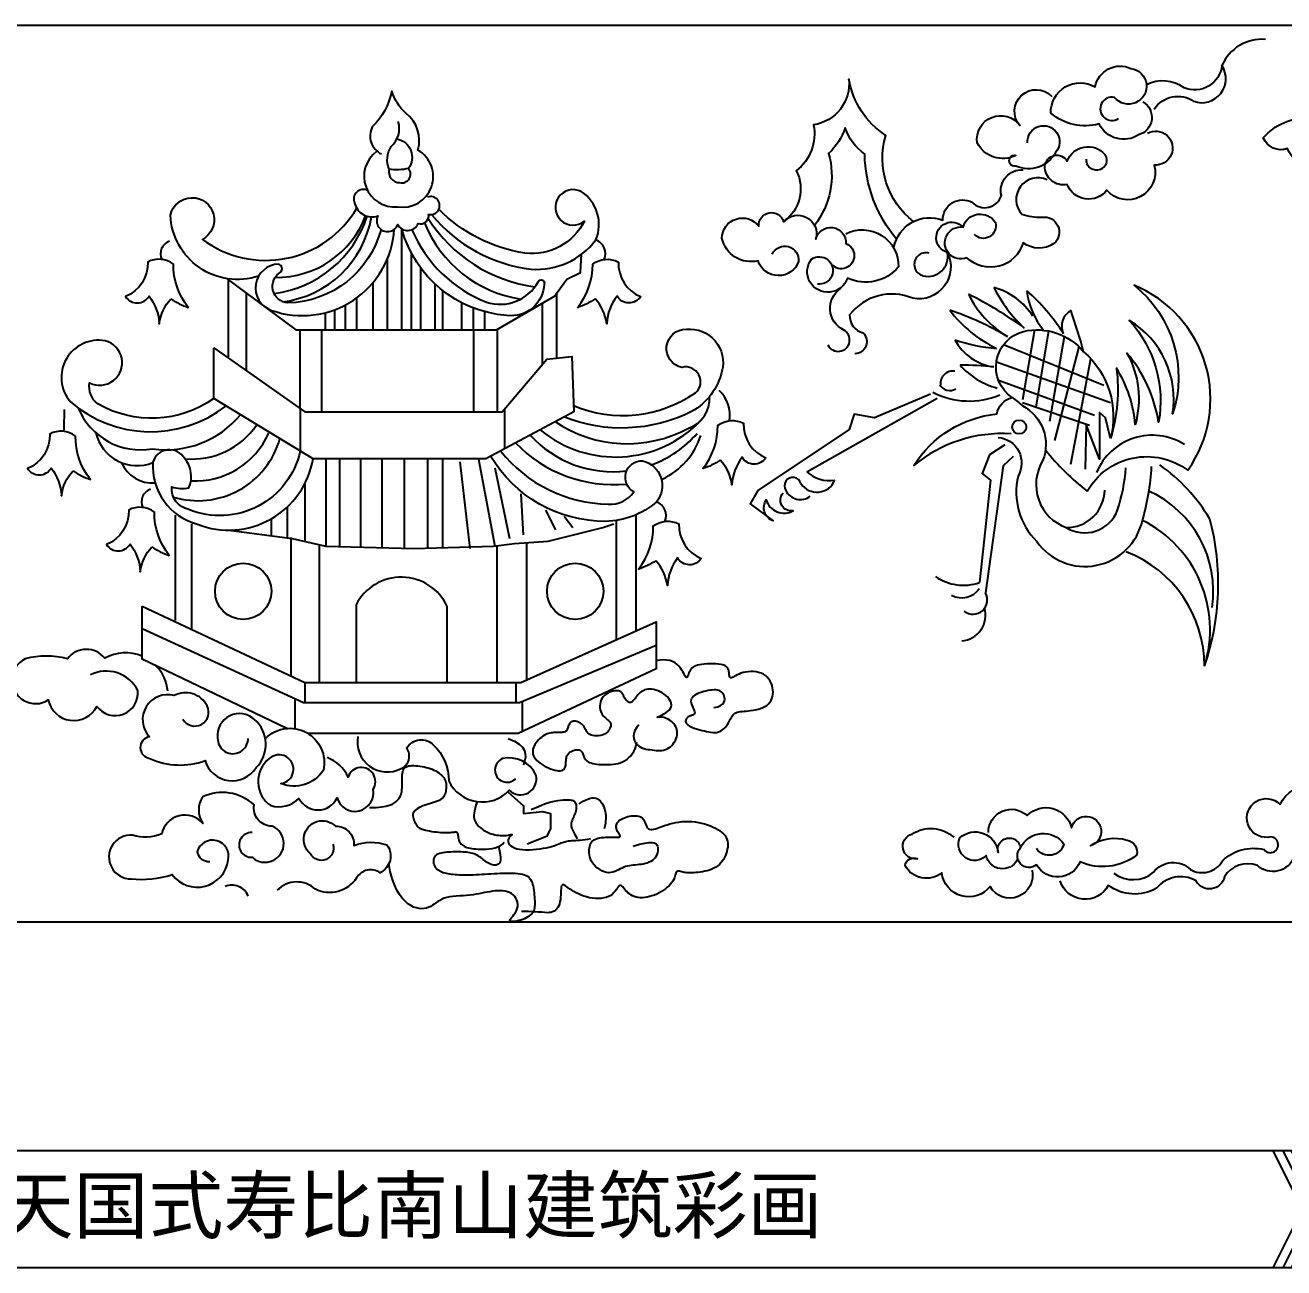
# Model space of a CAD drawing. Extents: x -66030 to 95157, y -13132 to 45879.
# Drawn here: x -41014 to -40312, y 3972 to 4664 of the extents above; entities that cross this region are included whole.
import ezdxf

# ---------------------------------------------------------------- set-up
doc = ezdxf.new("R2010")
doc.units = 0
doc.header["$LTSCALE"] = 100
doc.header["$MEASUREMENT"] = 0
for name, color, linetype in [('3', 11, 'CONTINUOUS'), ('4', 121, 'CONTINUOUS'), ('BH', 21, 'CONTINUOUS'), ('TEXT', 105, 'CONTINUOUS')]:
    doc.layers.add(name, color=color, linetype=linetype)
doc.styles.add('HZ', font='simhei.ttf')

# ---------------------------------------------------------------- blocks, each defined once
blk = doc.blocks.new('A$C08F46242')
at = {"layer": '3'}
for points in [[(1701.25, 457.26, -0.660306), (1698.83, 438.87, -0.448506), (1676.78, 444.94, -0.248866), (1649.88, 451, -0.587763), (1674.62, 465.67, -0.485092), (1694.56, 475.91, -1.477099), (1685.4, 459.75, 1.504826), (1687.55, 447.9)], [(1707.5, 453.28, -0.417176), (1729.6, 457.59, 0.720803), (1745.24, 477.52, -0.501926), (1724.21, 465.13, 0.27877), (1703.19, 466.75)], [(1273.96, 429.57, 0.759131), (1285.71, 398.75, 0.83264), (1297.06, 430.38, 0.30973), (1290.35, 450.91, -0.128093), (1282.41, 463.31, -0.157504), (1271.56, 443.27, 0.41639), (1276.69, 428.22)], [(1573.32, 390.54, -0.308227), (1557.83, 438.56, -0.207538), (1537.31, 469.94, -0.397559), (1517.63, 444.42, -0.28208), (1508, 418.89, -0.371867), (1500.88, 390.44)], [(1636.88, 434.43, -1.500004), (1652.51, 429.05, -0.401829), (1630.41, 421.51, -1.277829), (1630.41, 427.43, -0.413965), (1608.85, 434.43, -0.783846), (1632.57, 444.13, -0.977283), (1650.36, 460.29)], [(1285.38, 436.65, -0.5462), (1291.79, 420.16, -0.100022), (1280.98, 419.68, -0.247329), (1282.17, 432.34, 0.291744), (1286.07, 446.24, 0.291744)], [(1563.86, 380.72, -0.171591), (1546.11, 428.1, -0.151559), (1535.22, 442.74, -0.125234), (1526.01, 428.52, -0.24036), (1518.11, 388.42)], [(1703.73, 439.82, -1.341893), (1707.5, 422.04, -0.801173), (1681.09, 408.04, -0.583165), (1658.98, 411.27, -0.488975), (1646.58, 421.51, -0.730888), (1658.98, 424.2, -0.568633), (1680.01, 427.97, -1.418648), (1669.77, 425.28)], [(1280.99, 419.74, 0.478922), (1286.86, 412.23, 0.725409), (1291.79, 420.16, 0.725409)], [(1562.44, 376.22, -0.468492), (1589.66, 391.28, -0.569619), (1605.99, 401.32, 0.575693), (1622.32, 405.09, -0.510235), (1634.47, 419.31)], [(1647.87, 413.87, 0.811937), (1633.63, 394.63, 0.086237), (1644.93, 392.95, -0.754248), (1651.64, 378.31, -0.321757), (1634.47, 378.73, -0.561501), (1603.06, 370.36, -1.298432), (1600.97, 387.51, -0.64728), (1618.97, 390.02, -0.780616), (1607.25, 383.33)], [(1268.95, 407.88, 0.71036), (1261.77, 400.98, 0.454714), (1274.75, 393.72, 1.059424), (1285.8, 388.88, 0.633243), (1297.17, 389.44, 0.545838), (1303.02, 394.52, 1.332091), (1302.44, 404.18)], [(1304.68, 394.43, 0.193785), (1360.23, 363.99, 0.253069), (1396.25, 380.31, 0.362994), (1388.07, 407.25, 1.859672), (1389.85, 390.84, -0.320271), (1356.72, 372.97, -0.161564), (1308.73, 397.37)], [(1208.23, 360.08, -0.496605), (1159.09, 394.09, -1.572574), (1176.89, 380.6, 0.446507), (1262.95, 397.97)], [(1494.6, 372.45, -0.845819), (1509.26, 368.27, -0.711962), (1486.65, 368.69, -0.425402), (1466.55, 381.24, -0.719336), (1487.06, 387.93, -0.906031), (1500.88, 390.44, -0.801729), (1518.89, 380.82, -0.908732), (1535.64, 378.31, -1.2578), (1527.68, 366.59)], [(1276.46, 386.19, -0.33373), (1224.6, 345.2, -0.744333), (1220.67, 362.46, 0.517798), (1219.51, 366.77, 0.841241), (1215.46, 341.06, 0.498103), (1283.82, 386.2, 0.487068)], [(1293.74, 386.02, 0.203505), (1335.25, 345.64, 0.360221), (1364.1, 356.96, -0.977493), (1367.44, 355.67, -0.443985), (1346.58, 338.24, -0.318563), (1288.05, 386.48)], [(1535.64, 383.75, -0.566456), (1564.95, 365.34, -0.343241), (1536.48, 359.06, -1.178204), (1516.38, 369.52, -1.473079), (1519.73, 355.72)], [(1582.12, 372.87, 1.034158), (1578.77, 360.32, 0.55728), (1592.17, 373.29, -1.29943), (1600.97, 387.51, -1.29943)], [(1592.17, 373.29, -0.622294), (1572.91, 347.77, 0.341134), (1537.73, 338.56, 0.374345), (1545.27, 328.52, -0.652726), (1540.66, 316.8)], [(1525.59, 321.82, 1.378344), (1534.38, 330.19, -0.583256), (1532.71, 353.2, -0.583256)], [(1670.13, 240.23, -0.44849), (1726.29, 251.97, 0.482547), (1696.26, 355.06, -0.314662), (1717.8, 283.29, 0.304011), (1693.64, 335.49, -0.234997), (1709.97, 278.72, 0.136727), (1692.34, 317.22, -0.197857), (1696.91, 277.42, 0.121798), (1686.46, 308.74, -0.107053), (1683.19, 269.59, -0.107053)], [(1383.75, 287.96, 0.255048), (1451.76, 295.06, 0.795426), (1444.35, 309.27, -0.927127), (1446.68, 330.49, -0.522833), (1466.52, 307.21, -0.213797), (1449.6, 284.67, -0.213826), (1378.43, 281.64, -0.213826)], [(1628.34, 292.43, -0.6434), (1634.63, 329.3, -0.282525), (1668.12, 317.99, -0.285305), (1683.19, 269.59)], [(1183.2, 291.85, -0.289646), (1118.57, 288.87, -0.269679), (1113.96, 300.63, 1.113152), (1122.66, 324.12, 0.70144), (1103.24, 290.18, 0.357931), (1190, 287.74, 0.35259)], [(1373.52, 279.02, 0.279201), (1447.81, 275.31, 0.341813), (1459.67, 293.11)], [(1582.74, 294.43), (1551.61, 281.23), (1540.29, 283.11), (1537.46, 274.63), (1486.51, 240.7), (1482.27, 233.16), (1495, 223.73, -0.47577), (1491.23, 235.51, 0.49027), (1506.32, 229.39, -0.720953), (1500.66, 239.28)], [(1627.69, 272.2, 0.191902), (1573.49, 254.58, -0.231326), (1619.85, 283.29, -0.310536), (1628.34, 292.43, -0.015616), (1634.22, 287.86, -0.382306), (1645.32, 257.19, 0.470228), (1658.38, 220, 0.473738), (1687.11, 229.79, 0.063702), (1691.68, 253.28)], [(1620.51, 270.24, -0.551413), (1631.61, 248.71, 0.257754), (1642.06, 212.17, 0.649624), (1700.96, 223.98, 0.056187), (1706.05, 253.93)], [(1231.43, 262.67, -0.466288), (1169.26, 230.09, -0.380775), (1159.81, 242.66, 0.108293), (1169.35, 242.04, 0.290141), (1166.83, 258.68, 0.648966), (1149.3, 256.49, 0.360207), (1174.17, 221.85, 0.477472), (1238.56, 258.35)], [(1343.03, 262.71, 0.223246), (1403.18, 233.05, 0.262853), (1417.47, 239.82, -0.792452), (1422.31, 257.23, -0.549662), (1430.04, 234.33, -0.177236), (1401.77, 223.44, -0.265825), (1337.56, 259.78)], [(1313.36, 133.58), (1313.36, 176, 0.623502), (1262.56, 176.98), (1262.56, 133.58)], [(1143.24, 148.32, 0.232244), (1122.47, 147.15, 0.488276), (1101.64, 146.83, 0.134872), (1078.12, 146.79, 1.059982), (1090.97, 123.92, 0.706102), (1118.04, 120.31, 0.759942), (1140.89, 129.12, 0.416046), (1114.43, 137.86)], [(1157.55, 128.75, 0.170993), (1151.01, 143, 0.170993)], [(1165.93, 113.2, 0.968865), (1179.57, 120.6, 0.418196), (1161.22, 126.35, 0.756933), (1147.33, 103.38, 0.864046), (1147.63, 91.34, 0.198565), (1178.39, 90.08, 0.641744), (1206.86, 86.16, 0.434341), (1205.97, 112.98, 0.695683), (1185.38, 102.78, 1.018341), (1202.41, 102.48)], [(1212.07, 102.48, -0.750775), (1244.36, 84.76, -0.358299), (1220.65, 77.29, 1.370183), (1214.15, 91.18, 0.50562), (1214.95, 65.03, 0.278225), (1230.74, 69.04, 0.623756), (1251.98, 69.35, 0.963287), (1272, 74.08, 1.14654), (1258.11, 80.93, 0.199421), (1246.41, 91.77)], [(1263.57, 103.56, 0.626551), (1287.69, 85.63, 0.481851), (1290.76, 97.09, -0.486746), (1305.74, 98.79, -0.206439), (1314.23, 78.87, 0.529702), (1347.98, 73.54, 0.754294), (1362.85, 82.09, 0.354433), (1344.17, 91.18, 1.210864), (1351.56, 79.97)], [(1204.56, 49.96, 1.06572), (1204.72, 36.21, 1.195396), (1215.8, 53.55, -0.463527), (1205.7, 65.38, 0.307596), (1176.91, 69.82, 0.301064), (1177.2, 54.96, 0.63582), (1154.25, 49.19, -0.177694), (1137.87, 48.53, 1.041205), (1137.11, 24.14, 0.098398), (1160.02, 26.54, 0.67287), (1191.26, 34.59, 0.986773), (1173.92, 39.21, 0.379858), (1180.95, 33.88)], [(1685.09, 27.35, 0.350492), (1707.18, 27.87, -0.446069), (1727.7, 29.45, 0.420855), (1745.58, 34.18, -0.260547), (1768.73, 40.49, 1.952751), (1770.83, 47.32, -1.564906), (1777.67, 65.71, -0.664494), (1811.86, 64.14, -0.308029), (1822.38, 63.09, -1.915135), (1827.64, 42.59, -0.539545), (1803.45, 37.86, -0.909338), (1785.56, 36.28, -0.517901), (1765.04, 31.55, 0.369686), (1746.63, 25.24, -0.703875), (1730.85, 23.14, 0.362889), (1708.76, 18.94, -0.294006), (1681.93, 20.51, -0.66737), (1655.1, 23.14)], [(1615.12, 49.95, -0.671249), (1636.69, 59.41, -0.595504), (1661.41, 52.57, -1.737934), (1671.93, 42.59, -0.23347), (1692.45, 45.74, -0.439857), (1697.71, 37.33, -0.270807), (1666.15, 33.65, -0.630197), (1641.95, 32.08, -0.945942), (1633.01, 41.54, -0.566711), (1657.21, 43.64, -0.642357), (1641.95, 41.01)], [(1249.63, 43.53, -0.939957), (1237.06, 38.28, -1.039763), (1251.06, 53.56, -0.450178), (1261.37, 42.74, -0.183105), (1279.78, 43.08, -0.467095), (1276.01, 27.62, 0.433517), (1262.79, 24.69, -0.37929), (1239.91, 18.38, 0.406325), (1218.51, 17.8)], [(1639.42, 29.09, -0.865817), (1616.01, 19.85, -0.665487), (1589.07, 27.52, -0.471114), (1568.62, 31.64, -0.484347), (1575.5, 35.38, -0.947744), (1572.55, 49.13, -0.342562), (1595.76, 47.36)], [(1631.16, 34.59, -0.688282), (1613.85, 37.15, -0.829356), (1599.1, 46.97, -0.615796), (1620.54, 38.91, -1.055778), (1633.01, 41.54)]]:
    blk.add_lwpolyline(points, format="xyb", dxfattribs=at)
for points in [[(1818.48, 435.87, -0.778131), (1798.53, 446.17, -0.350487), (1830.79, 446.17, -0.51655), (1854.73, 430.23, -0.422416), (1828.46, 425.57, -0.544313), (1809.51, 424.58, -0.525796), (1781.91, 431.22, -0.396465), (1768.27, 437.2, -0.473175)], [(1159.36, 347.48, 0.071565), (1169.03, 342.72, -0.172203), (1160.73, 366.86, 0.288692), (1146.4, 367.98, -0.312672), (1134.02, 348.72, 0.557242), (1147.17, 349.01, -0.153322), (1152.87, 333.61, -0.154034)], [(1395.83, 347.48, -0.071565), (1386.16, 342.72, 0.172203), (1394.47, 366.86, -0.288692), (1408.79, 367.98, 0.312672), (1421.18, 348.72, -0.557242), (1408.03, 349.01, 0.153322), (1402.32, 333.61, 0.154034)], [(1104.78, 251.63, 0.071565), (1114.44, 246.86, -0.172203), (1106.14, 271, 0.288692), (1091.81, 272.12, -0.312672), (1079.43, 252.87, 0.557242), (1092.58, 253.15, -0.153322), (1098.29, 237.75, -0.154034)], [(1465.61, 257.6, -0.071565), (1455.94, 252.84, 0.172203), (1464.24, 276.98, -0.288692), (1478.57, 278.1, 0.312672), (1490.95, 258.85, -0.557242), (1477.8, 259.13, 0.153322), (1472.1, 243.73, 0.154034)], [(1148.76, 209.26, 0.071565), (1158.43, 204.5, -0.172203), (1150.13, 228.63, 0.288692), (1135.8, 229.75, -0.312672), (1123.42, 210.5, 0.557242), (1136.57, 210.79, -0.153322), (1142.27, 195.39, -0.154034)], [(1429.63, 201.5, -0.071565), (1419.96, 196.74, 0.172203), (1428.26, 220.87, -0.288692), (1442.59, 221.99, 0.312672), (1454.97, 202.74, -0.557242), (1441.82, 203.03, 0.153322), (1436.12, 187.63, 0.154034)]]:
    blk.add_lwpolyline(points, format="xyb", close=True, dxfattribs=at)
for points in [[(1288.05, 330.28), (1288.05, 386.48)], [(1190.15, 358.99), (1229, 330.28), (1340.76, 330.28), (1373.23, 348.89), (1380.15, 358.46), (1387.6, 362.18), (1388.28, 372.34)], [(1293.37, 330.28), (1293.37, 372.98)], [(1280.07, 330.28), (1280.07, 369.91)], [(1191.21, 358.2), (1191.21, 314.64)], [(1298.7, 330.28), (1298.7, 364.55)], [(1272.08, 330.28), (1272.08, 356.64)], [(1306.68, 330.28), (1306.68, 355.63)], [(1310.94, 330.28), (1310.94, 351.99)], [(1201.32, 350.48), (1201.32, 307.42)], [(1256.65, 330.28), (1256.65, 344.09)], [(1263.04, 330.28), (1263.04, 348.11)], [(1321.58, 330.28), (1321.58, 345.21)], [(1366.31, 344.64), (1366.31, 311.14)], [(1374.29, 350.48), (1374.29, 314.41)], [(1245.47, 330.28), (1245.47, 339.75)], [(1250.8, 330.28), (1250.8, 341.44)], [(1327.97, 330.28), (1327.97, 342.38)], [(1334.35, 330.28), (1334.35, 340.31)], [(1231.13, 330.28), (1231.13, 286.64)], [(1243.37, 330.28), (1243.37, 284.56)], [(1327.99, 330.28), (1327.99, 284.48)], [(1341.3, 330.59), (1341.3, 284.56)], [(1640.83, 330.13), (1634.15, 291.13)], [(1641.7, 287.36), (1648.73, 329.51)], [(1649.25, 279.34), (1657.46, 326.49)], [(1679.44, 299.14), (1623.47, 321.81)], [(1652.08, 268.5), (1665.65, 320.65)], [(1619.54, 312.4), (1683.21, 289.71)], [(1661.04, 255.31), (1672.19, 314.03)], [(1620.66, 302.16), (1674.25, 282.64)], [(1513.87, 251.07), (1586.51, 292.07)], [(1634.15, 289.71), (1671.42, 276.99)], [(1231.64, 262.54), (1231.64, 286.28)], [(1345.53, 264.05), (1345.53, 286)], [(1683.19, 269.59), (1680.38, 281.23), (1677.08, 284.06), (1677.08, 258.14), (1669.53, 277.46), (1669.06, 252.48)], [(1624.25, 266.15), (1615.76, 260.49), (1611.51, 250.12), (1616.23, 246.35), (1610.1, 189.33)], [(1245.69, 258.35), (1245.69, 209.65)], [(1253.31, 258.35), (1253.31, 209.44)], [(1265.08, 258.35), (1265.08, 209.11)], [(1276.85, 258.35), (1276.85, 208.77)], [(1289.31, 258.35), (1289.31, 208.96)], [(1302.46, 258.35), (1302.46, 208.51)], [(1310.77, 258.35), (1310.77, 208.77)], [(1320.46, 256.68), (1326, 208.27)], [(1330.84, 258.06), (1339.84, 209.65)], [(1339.84, 253.22), (1348.15, 213.8)], [(1628.97, 259.55), (1623.31, 254.36), (1613.4, 183.67)], [(1233.93, 244.37), (1233.93, 212.26)], [(1354.38, 238.7), (1355.76, 215.88)], [(1161.93, 168.16), (1161.93, 226.97)], [(1215.23, 224.82), (1215.23, 215.35)], [(1224.23, 231.49), (1224.23, 214.17)], [(1368.22, 229.71), (1373.76, 218.64)], [(1378.61, 226.25), (1383.45, 220.02)], [(1418.76, 162.49), (1418.76, 227.15)], [(1170.93, 163.23), (1170.93, 222.11)], [(1190.31, 218.64), (1227, 213.8), (1245.69, 209.65), (1294.84, 208.27), (1339.15, 209.65), (1350.92, 211.03), (1369.61, 212.42), (1400.07, 220.02), (1406.3, 222.1)], [(1407.68, 157.52), (1407.68, 224.17)], [(1226.31, 137.16), (1226.31, 214.49)], [(1357.84, 135.13), (1357.84, 211.55)], [(1242.23, 133.58), (1242.23, 210.42)], [(1341.23, 133.58), (1341.23, 209.9)], [(1143.24, 176.26), (1233.93, 133.58), (1354.38, 133.58), (1429.84, 167.47), (1429.84, 141.19), (1352.99, 105.23), (1235.75, 105.23)], [(1223.92, 108.03), (1143.24, 146.72), (1143.24, 176.26)], [(1143.24, 163.69), (1233.23, 122.52), (1353.69, 122.52), (1429.84, 154.44)], [(1462.08, 119.64), (1464.2, 120.13), (1465.79, 120.79), (1466.91, 121.58), (1467.62, 122.45), (1468, 123.37), (1468.12, 124.31), (1468.03, 125.22), (1467.8, 126.07), (1467.5, 126.82), (1467.13, 127.48), (1466.68, 128.04), (1466.15, 128.5), (1465.54, 128.87), (1464.84, 129.16), (1464.04, 129.35), (1463.15, 129.46), (1462.17, 129.49), (1461.1, 129.44), (1459.98, 129.31), (1458.82, 129.13), (1457.64, 128.88), (1456.46, 128.58), (1455.32, 128.24), (1454.21, 127.85), (1453.18, 127.43), (1452.22, 126.98), (1451.37, 126.48), (1450.64, 125.93), (1450.03, 125.34), (1449.58, 124.69), (1449.3, 123.98), (1449.2, 123.21), (1449.3, 122.38), (1449.54, 121.5), (1449.88, 120.61), (1450.28, 119.72), (1450.67, 118.87), (1451.02, 118.08), (1451.26, 117.38), (1451.35, 116.78), (1451.26, 116.3), (1450.99, 115.94), (1450.6, 115.65), (1450.1, 115.41), (1449.53, 115.2), (1448.94, 114.99), (1448.34, 114.75), (1447.77, 114.45), (1447.27, 114.08), (1446.86, 113.64), (1446.54, 113.14), (1446.34, 112.6), (1446.28, 112.04), (1446.37, 111.46), (1446.62, 110.9), (1447.06, 110.35), (1447.69, 109.83), (1448.5, 109.34), (1449.45, 108.88), (1450.52, 108.45), (1451.69, 108.04), (1452.92, 107.66), (1454.19, 107.29), (1455.46, 106.95), (1456.73, 106.63), (1457.97, 106.33), (1459.18, 106.09), (1460.36, 105.9), (1461.49, 105.79), (1462.58, 105.77), (1463.61, 105.85), (1464.58, 106.06), (1465.49, 106.39), (1466.33, 106.84), (1467.11, 107.39), (1467.83, 108.02), (1468.48, 108.72), (1469.09, 109.47), (1469.63, 110.26), (1470.13, 111.06), (1470.58, 111.86), (1470.99, 112.65), (1471.39, 113.42), (1471.78, 114.14), (1472.2, 114.82), (1472.64, 115.43), (1473.14, 115.97), (1473.71, 116.42), (1474.35, 116.77), (1475.08, 117.04), (1475.89, 117.25), (1476.79, 117.4), (1477.77, 117.52), (1478.84, 117.63), (1479.98, 117.73), (1481.22, 117.85), (1482.53, 118), (1483.89, 118.2), (1485.28, 118.45), (1486.67, 118.76), (1488.02, 119.16), (1489.31, 119.63), (1490.51, 120.21), (1491.59, 120.89), (1492.52, 121.68), (1493.3, 122.58), (1493.94, 123.57), (1494.43, 124.64), (1494.78, 125.77), (1494.98, 126.97), (1495.05, 128.2), (1494.99, 129.46), (1494.79, 130.74), (1494.45, 132.01), (1493.98, 133.25), (1493.38, 134.44), (1492.64, 135.56), (1491.77, 136.57), (1490.76, 137.47), (1489.62, 138.21), (1488.35, 138.8), (1486.98, 139.23), (1485.54, 139.52), (1484.06, 139.67), (1482.56, 139.69), (1481.1, 139.6), (1479.68, 139.4), (1478.35, 139.11), (1477.14, 138.74), (1476.04, 138.31), (1475.05, 137.86), (1474.17, 137.41), (1473.41, 137), (1472.75, 136.65), (1472.19, 136.39), (1471.74, 136.25), (1471.38, 136.26), (1471.11, 136.39), (1470.92, 136.65), (1470.78, 137.01), (1470.68, 137.45), (1470.61, 137.96), (1470.55, 138.52), (1470.49, 139.11), (1470.41, 139.72), (1470.28, 140.33), (1470.09, 140.94), (1469.79, 141.52), (1469.37, 142.07), (1468.8, 142.58), (1468.05, 143.02), (1467.09, 143.4), (1465.91, 143.69), (1464.54, 143.9), (1463.04, 144.04), (1461.46, 144.11), (1459.84, 144.11), (1458.24, 144.05), (1456.7, 143.93), (1455.29, 143.75), (1454.03, 143.53), (1452.92, 143.25), (1451.96, 142.91), (1451.13, 142.52), (1450.41, 142.08), (1449.8, 141.57), (1449.29, 141), (1448.85, 140.36), (1448.48, 139.66), (1448.16, 138.94), (1447.89, 138.24), (1447.64, 137.59), (1447.41, 137.04), (1447.19, 136.64), (1446.95, 136.42), (1446.7, 136.43), (1446.41, 136.69), (1446.08, 137.18), (1445.69, 137.86), (1445.24, 138.68), (1444.7, 139.62), (1444.07, 140.62), (1443.34, 141.66), (1442.5, 142.68), (1441.52, 143.65), (1440.38, 144.53), (1439.03, 145.27), (1437.44, 145.83), (1435.55, 146.16), (1433.33, 146.22), (1430.74, 145.97), (1429.84, 145.79)], [(1233.93, 133.58), (1233.93, 122.52)], [(1351.61, 133.58), (1351.61, 122.52)], [(1420.23, 109.99), (1418.87, 108.38), (1417.95, 106.8), (1417.44, 105.27), (1417.28, 103.8), (1417.43, 102.43), (1417.82, 101.17), (1418.41, 100.05), (1419.16, 99.09), (1420.01, 98.31), (1420.95, 97.69), (1421.96, 97.2), (1423.03, 96.83), (1424.14, 96.56), (1425.27, 96.35), (1426.42, 96.19), (1427.57, 96.05), (1428.7, 95.92), (1429.81, 95.81), (1430.9, 95.74), (1431.97, 95.72), (1433.01, 95.78), (1434.03, 95.93), (1435.02, 96.19), (1435.97, 96.59), (1436.89, 97.13), (1437.77, 97.8), (1438.58, 98.58), (1439.32, 99.45), (1439.98, 100.38), (1440.55, 101.36), (1441, 102.37), (1441.34, 103.38), (1441.54, 104.37), (1441.61, 105.35), (1441.57, 106.3), (1441.4, 107.22), (1441.13, 108.11), (1440.76, 108.96), (1440.29, 109.76), (1439.73, 110.52), (1439.08, 111.23), (1438.37, 111.89), (1437.6, 112.48), (1436.8, 113), (1435.97, 113.45), (1435.12, 113.82), (1434.29, 114.09), (1433.47, 114.28), (1432.68, 114.36), (1431.97, 114.38), (1431.35, 114.35), (1430.85, 114.3), (1430.52, 114.26), (1430.37, 114.25), (1430.45, 114.31), (1430.78, 114.45), (1431.39, 114.71), (1432.2, 115.08), (1433.16, 115.55), (1434.21, 116.11), (1435.25, 116.75), (1436.24, 117.47), (1437.1, 118.25), (1437.76, 119.1), (1438.17, 119.99), (1438.32, 120.92), (1438.26, 121.87), (1437.98, 122.83), (1437.53, 123.78), (1436.9, 124.7), (1436.14, 125.59), (1435.26, 126.42), (1434.27, 127.19), (1433.2, 127.89), (1432.08, 128.5), (1430.92, 129.01), (1429.74, 129.43), (1428.57, 129.74), (1427.42, 129.93), (1426.31, 130), (1425.27, 129.93), (1424.3, 129.75), (1423.39, 129.45), (1422.54, 129.06), (1421.74, 128.58), (1421.01, 128.04), (1420.33, 127.43), (1419.7, 126.78), (1419.12, 126.1), (1418.58, 125.41), (1418.08, 124.73), (1417.6, 124.1), (1417.13, 123.54), (1416.68, 123.06), (1416.23, 122.71), (1415.76, 122.49), (1415.29, 122.44), (1414.8, 122.54), (1414.32, 122.76), (1413.84, 123.1), (1413.38, 123.52), (1412.95, 124.03), (1412.55, 124.58), (1412.19, 125.17), (1411.87, 125.78), (1411.58, 126.39), (1411.28, 126.97), (1410.96, 127.52), (1410.57, 128), (1410.1, 128.41), (1409.51, 128.73), (1408.79, 128.93), (1407.91, 128.99), (1406.9, 128.93), (1405.81, 128.73), (1404.68, 128.41), (1403.54, 127.96), (1402.45, 127.39), (1401.44, 126.7), (1400.56, 125.89), (1399.84, 124.96), (1399.28, 123.95), (1398.87, 122.87), (1398.62, 121.76), (1398.5, 120.63), (1398.52, 119.53), (1398.68, 118.48), (1398.95, 117.49), (1399.34, 116.6), (1399.82, 115.81), (1400.37, 115.09), (1400.96, 114.45), (1401.57, 113.88), (1402.17, 113.37), (1402.74, 112.91), (1403.24, 112.49), (1403.67, 112.1), (1404.02, 111.74), (1404.28, 111.38), (1404.47, 111.02), (1404.59, 110.64), (1404.63, 110.23), (1404.6, 109.78), (1404.5, 109.27), (1404.33, 108.71), (1404.09, 108.1), (1403.76, 107.46), (1403.36, 106.82), (1402.86, 106.19), (1402.26, 105.61), (1401.55, 105.08), (1400.74, 104.63), (1399.82, 104.28), (1398.81, 104.03), (1397.75, 103.87), (1396.67, 103.82), (1395.61, 103.87), (1394.6, 104.03), (1393.68, 104.28), (1392.87, 104.63), (1392.2, 105.08), (1391.66, 105.61), (1391.21, 106.2), (1390.82, 106.84), (1390.46, 107.5), (1390.11, 108.17), (1389.73, 108.83), (1389.3, 109.45), (1388.79, 110.03), (1388.21, 110.55), (1387.59, 111.01), (1386.93, 111.39), (1386.25, 111.71), (1385.57, 111.94), (1384.91, 112.08), (1384.29, 112.13), (1383.71, 112.08), (1383.18, 111.94), (1382.7, 111.73), (1382.28, 111.44), (1381.9, 111.09), (1381.57, 110.7), (1381.3, 110.27), (1381.07, 109.81), (1380.89, 109.33), (1380.74, 108.85), (1380.61, 108.37), (1380.47, 107.91), (1380.3, 107.47), (1380.09, 107.07), (1379.81, 106.71), (1379.46, 106.42), (1379.01, 106.18), (1378.47, 106), (1377.87, 105.87), (1377.2, 105.79), (1376.5, 105.74), (1375.76, 105.71), (1375.02, 105.7), (1374.27, 105.7), (1373.54, 105.7), (1372.82, 105.68), (1372.11, 105.64), (1371.39, 105.57), (1370.66, 105.44), (1369.92, 105.25), (1369.16, 104.98), (1368.37, 104.63), (1367.55, 104.18), (1366.72, 103.64), (1365.88, 103.02), (1365.06, 102.33), (1364.28, 101.58), (1363.54, 100.78), (1362.88, 99.95), (1362.29, 99.09), (1361.81, 98.21), (1361.43, 97.32), (1361.17, 96.42), (1361.04, 95.52), (1361.04, 94.61), (1361.18, 93.71), (1361.48, 92.82), (1361.93, 91.94), (1362.55, 91.08), (1363.31, 90.24), (1364.2, 89.44), (1365.2, 88.66), (1366.28, 87.93), (1367.42, 87.25), (1368.6, 86.62), (1369.8, 86.05), (1371.01, 85.55), (1372.19, 85.12), (1373.34, 84.79), (1374.43, 84.55), (1375.45, 84.42), (1376.37, 84.42), (1377.17, 84.54), (1377.85, 84.8), (1378.38, 85.2), (1378.78, 85.74), (1379.08, 86.37), (1379.28, 87.08), (1379.42, 87.83), (1379.51, 88.62), (1379.58, 89.4), (1379.64, 90.16), (1379.72, 90.87), (1379.82, 91.53), (1379.96, 92.15), (1380.15, 92.73), (1380.4, 93.26), (1380.72, 93.75), (1381.12, 94.2), (1381.61, 94.62), (1382.19, 95.01), (1382.85, 95.35), (1383.55, 95.64), (1384.29, 95.87), (1385.02, 96.04), (1385.73, 96.13), (1386.39, 96.14), (1386.97, 96.05), (1387.46, 95.87), (1387.86, 95.6), (1388.19, 95.26), (1388.47, 94.85), (1388.7, 94.39), (1388.91, 93.89), (1389.1, 93.37), (1389.3, 92.84), (1389.51, 92.3), (1389.75, 91.77), (1390.04, 91.26), (1390.39, 90.76), (1390.82, 90.29), (1391.33, 89.85), (1391.95, 89.44), (1392.69, 89.09), (1393.56, 88.78), (1394.55, 88.51), (1395.64, 88.3), (1396.81, 88.13), (1398.04, 88), (1399.33, 87.91), (1400.65, 87.85), (1401.99, 87.84), (1403.33, 87.85), (1404.67, 87.92), (1405.99, 88.04), (1407.3, 88.24), (1408.59, 88.52), (1409.85, 88.89), (1411.08, 89.37), (1412.28, 89.98), (1413.43, 90.72), (1414.52, 91.6), (1415.55, 92.63), (1416.49, 93.82), (1417.34, 95.18), (1418.07, 96.71), (1418.69, 98.43), (1419.16, 100.34)], [(1228.39, 124.73), (1228.39, 107.91)], [(1355.07, 123.1), (1355.07, 106.2)], [(1347.27, 102.48), (1350.81, 100.87), (1353.44, 99.24), (1355.27, 97.55), (1356.39, 95.79), (1356.91, 93.92), (1356.93, 91.93), (1356.54, 89.79), (1355.85, 87.48)], [(1270.01, 63.9), (1273.7, 63.99), (1276.75, 64.26), (1279.24, 64.68), (1281.23, 65.21), (1282.81, 65.84), (1284.05, 66.53), (1285, 67.26), (1285.75, 68), (1286.36, 68.73), (1286.84, 69.45), (1287.22, 70.15), (1287.52, 70.84), (1287.73, 71.52), (1287.89, 72.2), (1288, 72.87), (1288.08, 73.54), (1288.13, 74.21), (1288.18, 74.89), (1288.21, 75.58), (1288.23, 76.29), (1288.24, 77.02), (1288.25, 77.79), (1288.25, 78.59), (1288.25, 79.44), (1288.26, 80.33), (1288.28, 81.25), (1288.33, 82.17), (1288.43, 83.08), (1288.6, 83.94), (1288.86, 84.74), (1289.21, 85.45), (1289.68, 86.05), (1290.29, 86.52), (1291.01, 86.87), (1291.83, 87.11), (1292.75, 87.25), (1293.74, 87.32), (1294.79, 87.3), (1295.89, 87.24), (1297.02, 87.12), (1298.16, 86.97), (1299.32, 86.78), (1300.47, 86.56), (1301.62, 86.29), (1302.75, 85.99), (1303.86, 85.64), (1304.93, 85.24), (1305.96, 84.8), (1306.94, 84.31), (1307.86, 83.77), (1308.72, 83.19), (1309.51, 82.59), (1310.23, 81.96), (1310.86, 81.31), (1311.41, 80.64), (1311.86, 79.97), (1312.21, 79.3), (1312.48, 78.63), (1312.66, 77.96), (1312.78, 77.27), (1312.83, 76.58), (1312.84, 75.88), (1312.81, 75.17), (1312.75, 74.44), (1312.68, 73.69), (1312.57, 72.94), (1312.41, 72.2), (1312.2, 71.47), (1311.9, 70.76), (1311.52, 70.09), (1311.04, 69.47), (1310.43, 68.9), (1309.69, 68.39), (1308.84, 67.94), (1307.89, 67.54), (1306.85, 67.16), (1305.75, 66.79), (1304.59, 66.44), (1303.41, 66.07), (1302.2, 65.68), (1301, 65.26), (1299.82, 64.81), (1298.69, 64.33), (1297.64, 63.81), (1296.69, 63.25), (1295.87, 62.67), (1295.19, 62.05), (1294.69, 61.39), (1294.39, 60.71), (1294.25, 60), (1294.26, 59.28), (1294.38, 58.56), (1294.58, 57.84), (1294.84, 57.15), (1295.13, 56.48), (1295.41, 55.86), (1295.66, 55.28), (1295.91, 54.75), (1296.16, 54.26), (1296.46, 53.8), (1296.81, 53.38), (1297.24, 52.99), (1297.78, 52.63), (1298.45, 52.28), (1299.26, 51.96), (1300.2, 51.65), (1301.25, 51.36), (1302.38, 51.1), (1303.59, 50.86), (1304.84, 50.65), (1306.11, 50.47), (1307.39, 50.32), (1308.65, 50.2), (1309.89, 50.11), (1311.08, 50.06), (1312.22, 50.03), (1313.29, 50.02), (1314.28, 50.04), (1315.18, 50.08), (1315.97, 50.14), (1316.65, 50.21), (1317.23, 50.28), (1317.71, 50.34), (1318.1, 50.36), (1318.41, 50.34), (1318.66, 50.24), (1318.86, 50.06), (1319.01, 49.78), (1319.13, 49.39), (1319.23, 48.91), (1319.32, 48.34), (1319.42, 47.73), (1319.53, 47.08), (1319.67, 46.42), (1319.85, 45.76), (1320.09, 45.14), (1320.39, 44.56), (1320.76, 44.03), (1321.19, 43.55), (1321.7, 43.11), (1322.27, 42.71), (1322.9, 42.35), (1323.61, 42.03), (1324.38, 41.74), (1325.22, 41.49), (1326.13, 41.28), (1327.12, 41.09), (1328.2, 40.95), (1329.37, 40.84), (1330.64, 40.78), (1332.01, 40.75), (1333.5, 40.76), (1335.09, 40.82), (1336.75, 40.95), (1338.42, 41.17), (1340.05, 41.51), (1341.59, 42), (1342.98, 42.66), (1344.18, 43.52), (1345.12, 44.6)], [(1347.27, 72.47), (1355.85, 64.97), (1355.85, 60.68), (1366.58, 61.75), (1370.88, 60.68), (1370.88, 52.11), (1368.73, 47.82), (1358, 43.53)], [(1330.1, 67.11), (1329.39, 65.22), (1328.87, 63.56), (1328.52, 62.1), (1328.31, 60.83), (1328.24, 59.7), (1328.29, 58.71), (1328.44, 57.82), (1328.67, 57.02), (1328.97, 56.28), (1329.33, 55.59), (1329.75, 54.95), (1330.21, 54.35), (1330.72, 53.79), (1331.26, 53.26), (1331.83, 52.76), (1332.43, 52.28), (1333.04, 51.82), (1333.67, 51.38), (1334.33, 50.96), (1335.02, 50.56), (1335.74, 50.19), (1336.5, 49.85), (1337.3, 49.53), (1338.15, 49.25), (1339.04, 49), (1339.98, 48.78), (1340.93, 48.6), (1341.9, 48.46), (1342.87, 48.37), (1343.83, 48.32), (1344.76, 48.31), (1345.66, 48.35), (1346.5, 48.44), (1347.28, 48.56), (1347.97, 48.7), (1348.57, 48.82), (1349.04, 48.92), (1349.38, 48.98), (1349.57, 48.98), (1349.59, 48.89), (1349.44, 48.71), (1349.16, 48.43), (1348.78, 48.07), (1348.36, 47.64), (1347.96, 47.14), (1347.61, 46.58), (1347.36, 45.97), (1347.27, 45.32), (1347.37, 44.63), (1347.67, 43.94), (1348.17, 43.25), (1348.88, 42.59), (1349.78, 41.98), (1350.89, 41.45), (1352.2, 41), (1353.71, 40.67), (1355.41, 40.47), (1357.26, 40.38), (1359.21, 40.4), (1361.22, 40.51), (1363.22, 40.7), (1365.18, 40.95), (1367.03, 41.24), (1368.73, 41.56), (1370.24, 41.91), (1371.57, 42.26), (1372.75, 42.62), (1373.78, 42.97), (1374.7, 43.32), (1375.52, 43.65), (1376.26, 43.96), (1376.96, 44.24), (1377.61, 44.5), (1378.25, 44.72), (1378.9, 44.91), (1379.56, 45.07), (1380.26, 45.21), (1381.02, 45.32), (1381.85, 45.42), (1382.77, 45.49), (1383.79, 45.56), (1384.92, 45.61), (1386.14, 45.69), (1387.45, 45.79), (1388.84, 45.93), (1390.3, 46.12), (1391.83, 46.39), (1393.41, 46.75)], [(1360.15, 62.82), (1364.23, 64.59), (1367.68, 65.92), (1370.58, 66.88), (1372.98, 67.51), (1374.96, 67.9), (1376.59, 68.1), (1377.95, 68.17), (1379.1, 68.18), (1380.11, 68.18), (1380.99, 68.17), (1381.76, 68.14), (1382.43, 68.07), (1383.01, 67.97), (1383.5, 67.81), (1383.93, 67.59), (1384.29, 67.29), (1384.6, 66.91), (1384.86, 66.46), (1385.06, 65.95), (1385.2, 65.37), (1385.29, 64.74), (1385.32, 64.07), (1385.28, 63.37), (1385.18, 62.65), (1385.02, 61.9), (1384.8, 61.15), (1384.53, 60.38), (1384.23, 59.62), (1383.91, 58.86), (1383.59, 58.11), (1383.26, 57.38), (1382.95, 56.66), (1382.67, 55.96), (1382.46, 55.22), (1382.4, 54.39), (1382.51, 53.41), (1382.87, 52.21), (1383.51, 50.74), (1384.51, 48.94), (1385.9, 46.75)], [(1386.97, 66.04), (1389.21, 67.43), (1391.14, 68.41), (1392.78, 69.03), (1394.18, 69.33), (1395.36, 69.36), (1396.36, 69.17), (1397.22, 68.79), (1397.97, 68.27), (1398.64, 67.66), (1399.23, 66.96), (1399.76, 66.2), (1400.22, 65.37), (1400.61, 64.49), (1400.95, 63.57), (1401.23, 62.63), (1401.46, 61.66), (1401.63, 60.68), (1401.75, 59.68), (1401.81, 58.63), (1401.79, 57.52), (1401.7, 56.33), (1401.53, 55.04), (1401.27, 53.64), (1400.92, 52.11)], [(1417.01, 42.46), (1420.65, 43.47), (1423.56, 44.12), (1425.84, 44.44), (1427.57, 44.47), (1428.82, 44.25), (1429.69, 43.81), (1430.26, 43.21), (1430.61, 42.46), (1430.81, 41.61), (1430.88, 40.69), (1430.82, 39.72), (1430.63, 38.73), (1430.31, 37.75), (1429.88, 36.81), (1429.32, 35.92), (1428.64, 35.13), (1427.85, 34.45), (1426.95, 33.88), (1425.97, 33.4), (1424.93, 33.01), (1423.83, 32.7), (1422.7, 32.44), (1421.56, 32.25), (1420.41, 32.1), (1419.28, 31.98), (1418.17, 31.87), (1417.07, 31.77), (1415.99, 31.65), (1414.92, 31.5), (1413.87, 31.29), (1412.84, 31.02), (1411.83, 30.67), (1410.83, 30.22), (1409.84, 29.71), (1408.84, 29.19), (1407.83, 28.68), (1406.79, 28.23), (1405.72, 27.88), (1404.6, 27.66), (1403.42, 27.63), (1402.19, 27.8), (1400.92, 28.17), (1399.64, 28.71), (1398.39, 29.39), (1397.2, 30.21), (1396.11, 31.12), (1395.13, 32.12), (1394.3, 33.17), (1393.65, 34.25), (1393.17, 35.36), (1392.83, 36.47), (1392.63, 37.57), (1392.53, 38.64), (1392.52, 39.67), (1392.58, 40.65), (1392.69, 41.56), (1392.85, 42.39), (1393.04, 43.14), (1393.29, 43.82), (1393.61, 44.42), (1394, 44.96), (1394.48, 45.43), (1395.05, 45.85), (1395.73, 46.21), (1396.53, 46.52), (1397.42, 46.78), (1398.39, 47), (1399.42, 47.17), (1400.5, 47.3), (1401.59, 47.39), (1402.69, 47.44), (1403.78, 47.46), (1404.83, 47.45), (1405.83, 47.41), (1406.76, 47.38), (1407.6, 47.35), (1408.33, 47.35), (1408.94, 47.38), (1409.39, 47.48), (1409.68, 47.64), (1409.8, 47.88), (1409.76, 48.2), (1409.6, 48.58), (1409.35, 49.02), (1409.04, 49.52), (1408.7, 50.05), (1408.37, 50.62), (1408.07, 51.21), (1407.84, 51.82), (1407.68, 52.44), (1407.6, 53.07), (1407.6, 53.69), (1407.7, 54.3), (1407.9, 54.9), (1408.2, 55.48), (1408.61, 56.04), (1409.14, 56.55), (1409.77, 57.04), (1410.49, 57.48), (1411.29, 57.89), (1412.16, 58.25), (1413.09, 58.57), (1414.05, 58.85), (1415.05, 59.07), (1416.06, 59.25), (1417.07, 59.36), (1418.07, 59.39), (1419.03, 59.34), (1419.94, 59.19), (1420.78, 58.92), (1421.54, 58.53), (1422.2, 58), (1422.75, 57.33), (1423.21, 56.55), (1423.61, 55.71), (1423.97, 54.85), (1424.32, 54.02), (1424.69, 53.25), (1425.11, 52.6), (1425.6, 52.11), (1426.19, 51.8), (1426.87, 51.67), (1427.66, 51.7), (1428.55, 51.86), (1429.54, 52.13), (1430.63, 52.48), (1431.82, 52.9), (1433.11, 53.36), (1434.5, 53.83), (1435.98, 54.3), (1437.54, 54.76), (1439.17, 55.19), (1440.86, 55.56), (1442.59, 55.87), (1444.36, 56.09), (1446.16, 56.21), (1447.98, 56.22), (1449.8, 56.12), (1451.62, 55.93), (1453.41, 55.63), (1455.17, 55.26), (1456.88, 54.81), (1458.53, 54.29), (1460.11, 53.71), (1461.61, 53.08), (1463.02, 52.41), (1464.32, 51.68), (1465.5, 50.9), (1466.56, 50.07), (1467.48, 49.19), (1468.26, 48.26), (1468.88, 47.28), (1469.33, 46.25), (1469.63, 45.18), (1469.79, 44.08), (1469.82, 42.95), (1469.73, 41.8), (1469.53, 40.65), (1469.24, 39.49), (1468.88, 38.35), (1468.44, 37.22), (1467.93, 36.12), (1467.35, 35.05), (1466.69, 34.04), (1465.94, 33.08), (1465.1, 32.19), (1464.18, 31.39), (1463.15, 30.67), (1462.03, 30.05), (1460.83, 29.52), (1459.58, 29.07), (1458.28, 28.7), (1456.97, 28.4), (1455.66, 28.15), (1454.38, 27.96), (1453.14, 27.81), (1451.97, 27.69), (1450.86, 27.61), (1449.81, 27.56), (1448.82, 27.54), (1447.9, 27.56), (1447.03, 27.61), (1446.21, 27.69), (1445.45, 27.81), (1444.74, 27.96), (1444.08, 28.12), (1443.47, 28.27), (1442.92, 28.39), (1442.43, 28.46), (1442, 28.46), (1441.64, 28.37), (1441.34, 28.17), (1441.1, 27.83), (1440.9, 27.38), (1440.72, 26.82), (1440.53, 26.18), (1440.31, 25.46), (1440.03, 24.67), (1439.66, 23.84), (1439.19, 22.98), (1438.59, 22.11), (1437.86, 21.22), (1437.02, 20.34), (1436.08, 19.48), (1435.05, 18.64), (1433.93, 17.83), (1432.75, 17.08), (1431.5, 16.37), (1430.2, 15.74), (1428.87, 15.18), (1427.52, 14.69), (1426.16, 14.3), (1424.81, 13.99), (1423.48, 13.79), (1422.19, 13.69), (1420.95, 13.69), (1419.78, 13.82), (1418.67, 14.05), (1417.63, 14.38), (1416.66, 14.79), (1415.75, 15.28), (1414.91, 15.83), (1414.14, 16.44), (1413.44, 17.09), (1412.8, 17.77), (1412.22, 18.45), (1411.69, 19.09), (1411.2, 19.66), (1410.75, 20.12), (1410.32, 20.43), (1409.91, 20.57), (1409.5, 20.48), (1409.1, 20.17), (1408.67, 19.64), (1408.2, 18.97), (1407.67, 18.18), (1407.06, 17.34), (1406.33, 16.49), (1405.49, 15.67), (1404.5, 14.95), (1403.34, 14.34), (1402.05, 13.87), (1400.64, 13.53), (1399.13, 13.32), (1397.56, 13.23), (1395.95, 13.26), (1394.32, 13.42), (1392.69, 13.69), (1391.1, 14.09), (1389.56, 14.57), (1388.06, 15.14), (1386.64, 15.77), (1385.28, 16.44), (1384.02, 17.14), (1382.85, 17.83), (1381.78, 18.52), (1380.84, 19.17), (1380, 19.75), (1379.28, 20.25), (1378.65, 20.62), (1378.13, 20.84), (1377.71, 20.88), (1377.38, 20.71), (1377.13, 20.31), (1376.97, 19.64), (1376.87, 18.76), (1376.8, 17.7), (1376.75, 16.51), (1376.7, 15.24), (1376.61, 13.92), (1376.46, 12.62), (1376.24, 11.37), (1375.92, 10.22), (1375.51, 9.17), (1375, 8.24), (1374.41, 7.42), (1373.73, 6.73), (1372.97, 6.17), (1372.14, 5.75), (1371.23, 5.48), (1370.25, 5.35), (1369.12, 5.33), (1367.76, 5.41), (1366.09, 5.54), (1364.04, 5.7), (1361.53, 5.85), (1358.47, 5.97), (1354.78, 6.01)], [(1341.9, 42.46), (1342.56, 39.89), (1342.95, 37.77), (1343.1, 36.07), (1343.04, 34.73), (1342.81, 33.71), (1342.43, 32.96), (1341.94, 32.44), (1341.37, 32.1), (1340.74, 31.89), (1340.07, 31.81), (1339.37, 31.85), (1338.64, 31.98), (1337.9, 32.21), (1337.14, 32.52), (1336.39, 32.9), (1335.65, 33.35), (1334.92, 33.84), (1334.2, 34.37), (1333.49, 34.91), (1332.78, 35.47), (1332.08, 36.01), (1331.37, 36.54), (1330.65, 37.02), (1329.92, 37.46), (1329.18, 37.83), (1328.41, 38.13), (1327.62, 38.39), (1326.79, 38.59), (1325.94, 38.76), (1325.04, 38.89), (1324.11, 38.99), (1323.13, 39.06), (1322.1, 39.12), (1321.03, 39.16), (1319.92, 39.19), (1318.79, 39.2), (1317.64, 39.19), (1316.49, 39.16), (1315.33, 39.12), (1314.18, 39.06), (1313.06, 38.99), (1311.96, 38.88), (1310.91, 38.74), (1309.92, 38.55), (1309, 38.3), (1308.17, 37.98), (1307.45, 37.59), (1306.85, 37.1), (1306.38, 36.52), (1306.04, 35.85), (1305.82, 35.13), (1305.71, 34.37), (1305.72, 33.6), (1305.82, 32.83), (1306.02, 32.08), (1306.32, 31.38), (1306.69, 30.74), (1307.15, 30.17), (1307.67, 29.65), (1308.26, 29.19), (1308.91, 28.78), (1309.61, 28.42), (1310.36, 28.09), (1311.14, 27.81), (1311.97, 27.56), (1312.82, 27.34), (1313.72, 27.15), (1314.65, 26.98), (1315.63, 26.84), (1316.65, 26.73), (1317.72, 26.63), (1318.83, 26.56), (1320, 26.5), (1321.22, 26.46), (1322.48, 26.43), (1323.8, 26.42), (1325.16, 26.43), (1326.58, 26.46), (1328.05, 26.5), (1329.56, 26.56), (1331.13, 26.63), (1332.74, 26.72), (1334.39, 26.82), (1336.07, 26.92), (1337.77, 27.01), (1339.5, 27.11), (1341.23, 27.2), (1342.98, 27.27), (1344.72, 27.33), (1346.44, 27.36), (1348.12, 27.37), (1349.75, 27.34), (1351.3, 27.27), (1352.76, 27.15), (1354.1, 26.97), (1355.32, 26.74), (1356.38, 26.43), (1357.31, 26.06), (1358.11, 25.61), (1358.8, 25.08), (1359.39, 24.47), (1359.89, 23.77), (1360.32, 22.98), (1360.68, 22.09), (1360.99, 21.11), (1361.26, 20.04), (1361.48, 18.91), (1361.67, 17.74), (1361.82, 16.54), (1361.94, 15.33), (1362.04, 14.14), (1362.11, 12.98), (1362.17, 11.87), (1362.2, 10.8), (1362.18, 9.79), (1362.11, 8.83), (1361.98, 7.91), (1361.76, 7.05), (1361.45, 6.24), (1361.04, 5.48), (1360.51, 4.77), (1359.88, 4.1), (1359.15, 3.49), (1358.33, 2.93), (1357.44, 2.42), (1356.49, 1.96), (1355.48, 1.55), (1354.42, 1.19), (1353.34, 0.88), (1352.27, 0.63), (1351.24, 0.46), (1350.31, 0.36), (1349.51, 0.36), (1348.89, 0.46), (1348.49, 0.67), (1348.34, 1.01), (1348.48, 1.48), (1348.86, 2.07), (1349.41, 2.77), (1350.06, 3.58), (1350.76, 4.48), (1351.44, 5.46), (1352.02, 6.51), (1352.46, 7.62), (1352.68, 8.78), (1352.71, 9.96), (1352.54, 11.14), (1352.19, 12.29), (1351.67, 13.38), (1351, 14.38), (1350.18, 15.27), (1349.24, 16.02), (1348.17, 16.61), (1347.01, 17.04), (1345.76, 17.34), (1344.43, 17.51), (1343.05, 17.58), (1341.62, 17.55), (1340.16, 17.44), (1338.69, 17.27), (1337.21, 17.04), (1335.72, 16.78), (1334.21, 16.5), (1332.67, 16.2), (1331.09, 15.9), (1329.46, 15.61), (1327.76, 15.35), (1325.99, 15.12), (1324.14, 14.94), (1322.24, 14.79), (1320.33, 14.65), (1318.43, 14.5), (1316.59, 14.31), (1314.82, 14.07), (1313.18, 13.75), (1311.68, 13.34), (1310.36, 12.81), (1309.18, 12.2), (1308.12, 11.54), (1307.12, 10.84), (1306.16, 10.14), (1305.19, 9.47), (1304.18, 8.86), (1303.1, 8.34), (1301.9, 7.93), (1300.6, 7.66), (1299.21, 7.56), (1297.75, 7.64), (1296.24, 7.94), (1294.67, 8.46), (1293.08, 9.24), (1291.47, 10.3), (1289.87, 11.66), (1288.29, 13.37), (1286.76, 15.44), (1285.3, 17.94), (1283.95, 20.88), (1282.72, 24.32), (1281.64, 28.28), (1280.74, 32.81)]]:
    blk.add_lwpolyline(points, dxfattribs=at)
blk.add_lwpolyline([(1183.2, 320.25), (1234.09, 284.56), (1343.96, 284.56), (1368.97, 313.8), (1382.81, 315.39), (1383.87, 284.56), (1334.89, 258.35), (1238.56, 258.35), (1183.2, 291.85), (1183.2, 320.25)], close=True, dxfattribs=at)
for centre, radius in [((1632.27, 276.04), 3.89), ((1199.66, 184.45), 15.7), ((1384.72, 184.45), 15.7)]:
    blk.add_circle(centre, radius, dxfattribs=at)
for centre, radius, start, end in [((1767.53, 467.84), 24.3, 85.35561, 156.52899), ((1208.62, 413.08), 63.22, 277.52893, 341.9807), ((1218.27, 412.43), 53.02, 269.11913, 339.42565), ((1214.86, 402.47), 57.01, 276.9061, 350.5939), ((1365.05, 416.08), 69.57, 202.19522, 261.17027), ((1373.47, 437.09), 83.7, 212.37757, 262.31238), ((1160.88, 372.64), 7.31, 108.39453, 206.0807), ((1393.39, 372.67), 8.16, 336.60634, 69.50669), ((1608.57, 318.17), 36.89, 32.11104, 74.99707), ((1688.01, 388.59), 78.07, 206.45545, 227.33114), ((1562.09, 267.36), 112.65, 32.78746, 48.65175), ((1677.97, 356.5), 41.71, 186.29311, 219.84456), ((1513.45, 165.42), 205.61, 53.72561, 63.88074), ((1655.18, 375.43), 57.17, 206.36754, 238.90905), ((1651.11, 384.97), 72.35, 217.34449, 244.12441), ((1540.31, 181.61), 168.14, 59.49452, 71.52737), ((1666.4, 332.08), 10.48, 120.75751, 203.57639), ((1370.34, 239.39), 307.98, 14.78691, 19.28145), ((1622.05, 338.31), 29.07, 208.16765, 262.22899), ((1627.67, 418.82), 99.28, 251.65206, 265.29779), ((1601.84, 173.07), 137.4, 83.19815, 91.08187), ((1631.32, 339.47), 43.25, 222.14147, 254.8323), ((1595.29, 300.32), 6.93, 80.62187, 185.85815), ((1452.69, 282.82), 18.26, 349.68053, 47.6331), ((1604.31, 334.87), 44.35, 242.96717, 292.68702), ((1593.57, 302.86), 6.51, 209.93162, 300.60526), ((566.81, 291.02), 533.21, 358.12472, 359.44053), ((1142.57, 300.99), 37.72, 202.3765, 279.87994), ((1156.55, 317.3), 54, 262.00879, 320.32448), ((1171.19, 301.63), 43.46, 264.59349, 325.98709), ((1407.22, 324.96), 65.65, 230.16336, 316.63902), ((1140.39, 277.96), 23.46, 192.71292, 292.23273), ((1174.42, 282.41), 47.45, 253.24598, 344.37716), ((1172.83, 290.89), 44.94, 267.02373, 335.87916), ((1406.03, 319.34), 75.45, 223.6868, 275.47095), ((1405.72, 313.41), 62.31, 222.20185, 277.0704), ((1405.72, 313.41), 62.31, 290.23779, 318.85926), ((1416.36, 283.45), 40.2, 294.91475, 342.47703), ((1706.45, 237.83), 33.64, 57.89449, 157.56661), ((1751.88, 345.76), 133.49, 218.14171, 232.23962), ((1149.12, 263.64), 18.87, 203.44297, 274.38544), ((1656.21, 176.76), 95.23, 30.15144, 55.12519), ((1506.02, 243.26), 4.7, 14.87147, 213.01746), ((1519.5, 250.47), 10.76, 213.90018, 337.51135), ((1526.49, 264.69), 18.57, 227.18182, 279.12843), ((1150.28, 234.42), 7.31, 108.39453, 206.0807), ((1510.31, 244.83), 9.21, 206.65931, 306.222), ((1658.76, 241.17), 21.17, 268.96296, 359.22556), ((1679.05, 184.53), 61.38, 351.55508, 65.40606), ((1427.19, 226.68), 8.16, 336.60634, 69.50669), ((1603.53, 188.64), 139.73, 340.84609, 14.90811), ((1670.73, 163.16), 67.92, 342.55153, 63.57075), ((1667.58, 142.95), 67.95, 359.86553, 69.05786), ((1601.15, 215.64), 27.8, 235.90381, 288.77545), ((1600.21, 192.83), 12, 241.74992, 325.4818), ((1606.47, 179.66), 8, 232.56261, 30.08471), ((1599.08, 171.18), 14.42, 274.43187, 16.13226), ((1193.34, 10.95), 9.77, 21.87152, 112.93037)]:
    blk.add_arc(centre, radius, start, end, dxfattribs=at)
at = {"layer": '4'}
blk.add_lwpolyline([(2543.3, 0), (0, 0), (0, 500), (2543.3, 500)], close=True, dxfattribs=at)
blk = doc.blocks.new('A$C67C823C9')
at = {"layer": '3'}
for p, q in [((0, 65.25), (0, 0)), ((1101.22, 65.25), (0, 65.25)), ((21.6, 65.25), (5.28, 32.63)), ((32.8, 65.25), (16.48, 32.63)), ((38.4, 65.25), (22.07, 32.63)), ((43, 65.25), (26.68, 32.63)), ((48.6, 65.25), (32.28, 32.63)), ((1052.62, 65.25), (1068.94, 32.63)), ((1058.22, 65.25), (1052.62, 65.25)), ((1058.22, 65.25), (1074.54, 32.63)), ((1062.83, 65.25), (1079.15, 32.63)), ((1068.42, 65.25), (1062.83, 65.25)), ((1068.42, 65.25), (1084.75, 32.63)), ((1079.62, 65.25), (1095.94, 32.63)), ((1101.22, 65.25), (1079.62, 65.25)), ((1101.22, 65.25), (1101.22, 0)), ((5.28, 32.63), (21.6, 0)), ((16.48, 32.63), (32.8, 0)), ((22.07, 32.63), (38.4, 0)), ((26.68, 32.63), (43, 0)), ((32.28, 32.63), (48.6, 0)), ((1068.94, 32.63), (1052.62, 0)), ((1074.54, 32.63), (1058.22, 0)), ((1079.15, 32.63), (1062.83, 0)), ((1084.75, 32.63), (1068.42, 0)), ((1095.94, 32.63), (1079.62, 0)), ((0, 0), (21.6, 0)), ((1101.22, 0), (0, 0)), ((32.8, 0), (38.4, 0)), ((43, 0), (48.6, 0)), ((1058.22, 0), (1052.62, 0)), ((1068.42, 0), (1062.83, 0)), ((1101.22, 0), (1079.62, 0))]:
    blk.add_line(p, q, dxfattribs=at)
at = {"layer": 'BH'}
for p, q in [((0, 61.39), (3.86, 65.25)), ((0, 46.11), (19.14, 65.25)), ((0, 48.66), (16.59, 65.25)), ((0, 51.21), (14.05, 65.25)), ((0, 53.75), (11.5, 65.25)), ((0, 56.3), (8.95, 65.25)), ((0, 58.84), (6.41, 65.25)), ((0, 63.93), (1.32, 65.25)), ((0, 43.57), (21.53, 65.09)), ((1079.95, 64.58), (1080.63, 65.25)), ((1080.8, 62.88), (1083.17, 65.25)), ((1081.65, 61.19), (1085.72, 65.25)), ((1082.5, 59.49), (1088.26, 65.25)), ((1083.35, 57.79), (1090.81, 65.25)), ((1084.2, 56.1), (1093.35, 65.25)), ((1085.05, 54.4), (1095.9, 65.25)), ((1085.9, 52.7), (1098.44, 65.25)), ((1086.74, 51.01), (1100.99, 65.25)), ((0, 41.02), (18.98, 60)), ((1087.59, 49.31), (1101.22, 62.94)), ((1088.44, 47.61), (1101.22, 60.39)), ((1089.29, 45.92), (1101.22, 57.85)), ((0, 38.48), (16.43, 54.91)), ((0, 35.93), (13.88, 49.81)), ((1090.14, 44.22), (1101.22, 55.3)), ((1090.99, 42.52), (1101.22, 52.75)), ((1091.84, 40.83), (1101.22, 50.21)), ((0, 33.39), (11.33, 44.72)), ((1092.69, 39.13), (1101.22, 47.66)), ((1093.54, 37.43), (1101.22, 45.12)), ((1094.38, 35.74), (1101.22, 42.57)), ((0, 30.84), (8.78, 39.62)), ((1095.23, 34.04), (1101.22, 40.03)), ((1095.51, 31.77), (1101.22, 37.48)), ((0, 28.29), (6.23, 34.53)), ((0, 25.75), (5.81, 31.56)), ((0, 23.2), (6.66, 29.87)), ((0, 20.66), (7.51, 28.17)), ((1087.87, 16.49), (1101.22, 29.84)), ((1090.42, 21.59), (1101.22, 32.39)), ((1092.97, 26.68), (1101.22, 34.94)), ((0, 18.11), (8.36, 26.47)), ((0, 15.57), (9.21, 24.78)), ((0, 13.02), (10.06, 23.08)), ((0, 10.48), (10.91, 21.38)), ((1080.22, 1.21), (1101.22, 22.21)), ((1082.77, 6.3), (1101.22, 24.75)), ((1085.32, 11.4), (1101.22, 27.3)), ((0, 7.93), (11.76, 19.69)), ((0, 5.38), (12.6, 17.99)), ((0, 2.84), (13.45, 16.29)), ((0, 0.29), (14.3, 14.6)), ((1081.56, 0), (1101.22, 19.66)), ((1084.11, 0), (1101.22, 17.12)), ((1086.65, 0), (1101.22, 14.57)), ((2.25, 0), (15.15, 12.9)), ((4.8, 0), (16, 11.2)), ((7.34, 0), (16.85, 9.51)), ((9.89, 0), (17.7, 7.81)), ((1089.2, 0), (1101.22, 12.03)), ((1091.74, 0), (1101.22, 9.48)), ((12.43, 0), (18.55, 6.11)), ((14.98, 0), (19.4, 4.42)), ((17.53, 0), (20.24, 2.72)), ((20.07, 0), (21.09, 1.02)), ((1094.29, 0), (1101.22, 6.93)), ((1096.83, 0), (1101.22, 4.39)), ((1099.38, 0), (1101.22, 1.84))]:
    blk.add_line(p, q, dxfattribs=at)

msp = doc.modelspace()

# ---------------------------------------------------------------- block references
at = {"layer": '3'}
for name, p in [('A$C08F46242', (-42092.16, 4164.2)), ('A$C67C823C9', (-41371.12, 3971.58))]:
    msp.add_blockref(name, p, dxfattribs=at)

# ---------------------------------------------------------------- texts
at = {"layer": 'TEXT', "insert": (-41112.27, 4004.69), "char_height": 30.6, "attachment_point": 4, "style": 'HZ'}
msp.add_mtext('太平天国式寿比南山建筑彩画', dxfattribs=at)

doc.saveas('drawing.dxf')
